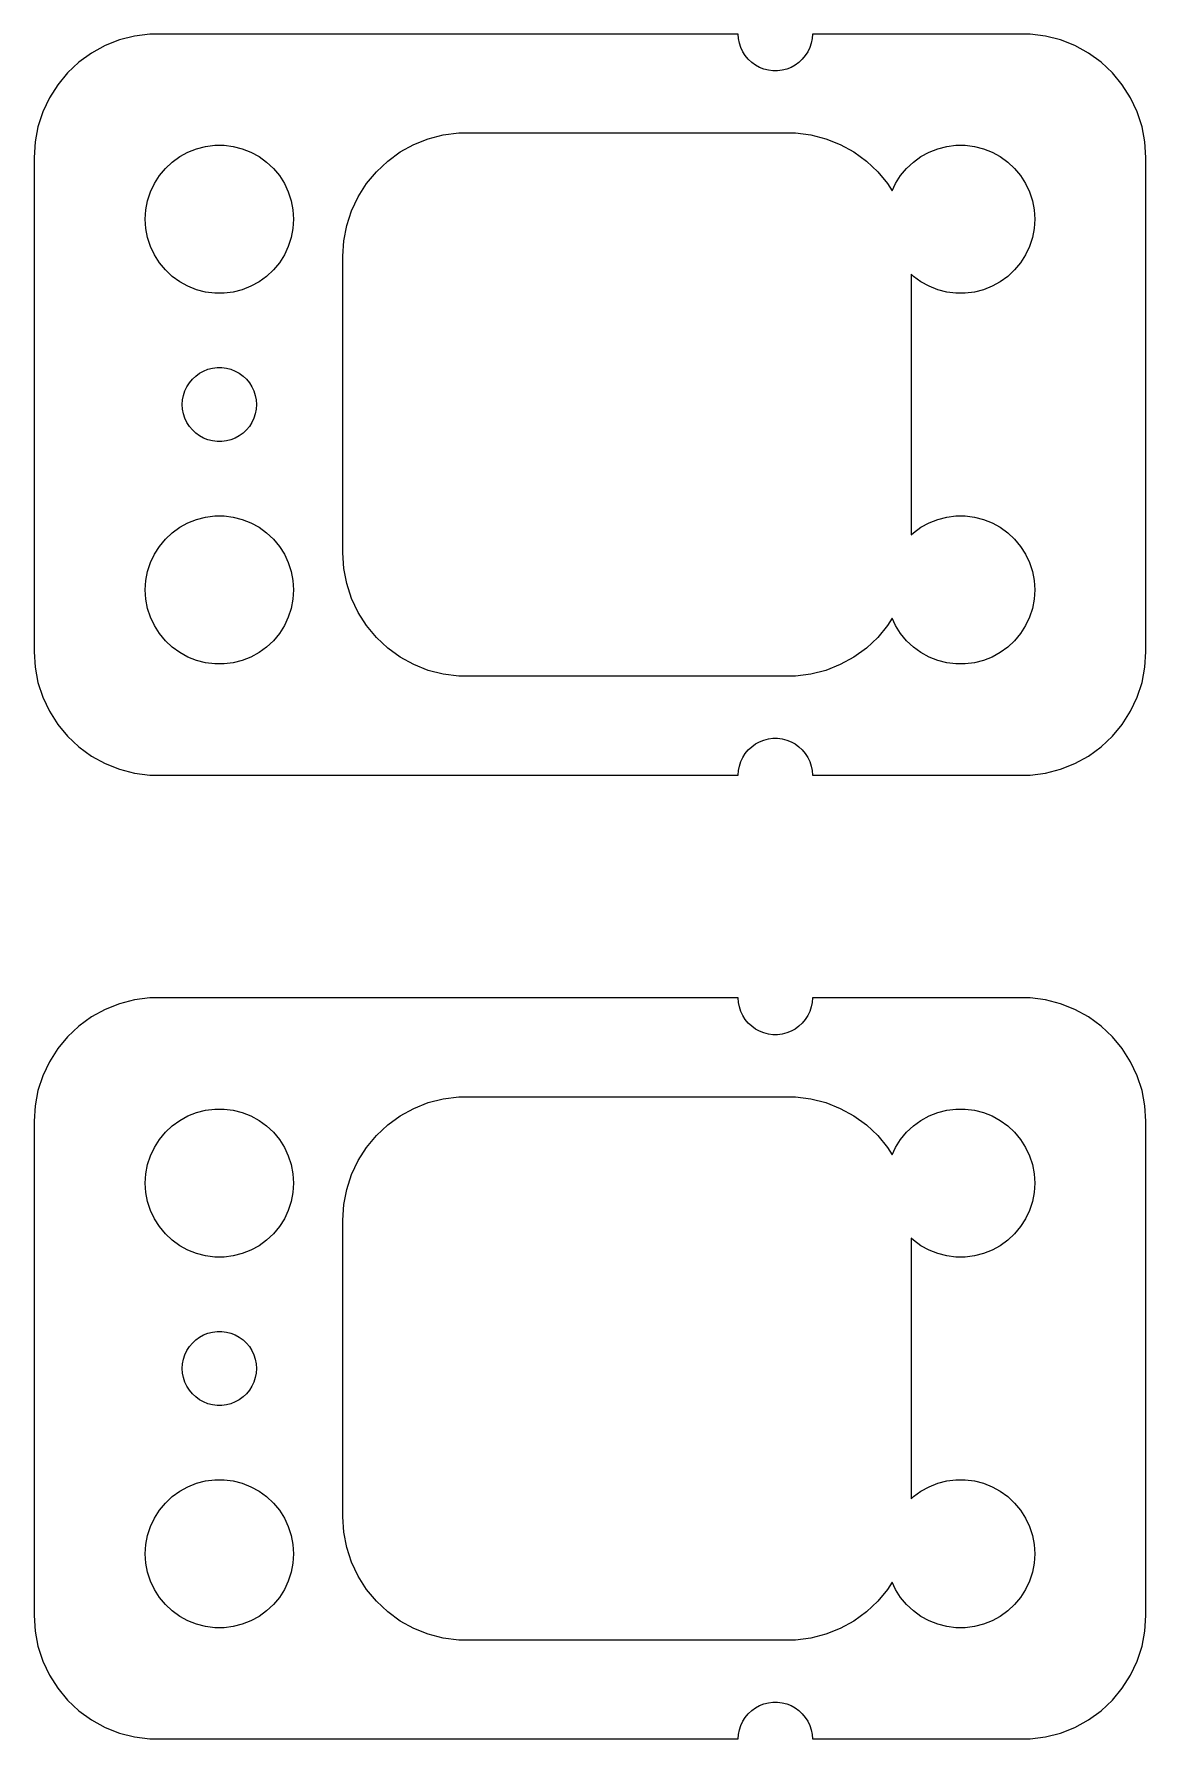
# Model space of a CAD drawing. Header units: metres. Extents: x -22 to 22, y -15 to 93.
# Drawn here: x -22.5 to 22.5, y -15 to 54 of the extents above; entities that cross this region are included whole.
import ezdxf

# ---------------------------------------------------------------- set-up
doc = ezdxf.new("R2010")
doc.units = ezdxf.units.M

msp = doc.modelspace()

# ---------------------------------------------------------------- linework, layer by layer
for p, q in [((-18.4369, 53.9114), (-19.0451, 53.7553)), ((-17.8139, 53.9901), (-18.4369, 53.9114)), ((6.00061, 53.9901), (-17.8139, 53.9901)), ((6.01183, 53.812), (6.00061, 53.9901)), ((6.04712, 53.627), (6.01183, 53.812)), ((8.98816, 53.812), (8.95287, 53.627)), ((8.99937, 53.9901), (8.98816, 53.812)), ((17.8139, 53.9901), (8.99937, 53.9901)), ((18.4369, 53.9114), (17.8139, 53.9901)), ((19.0451, 53.7553), (18.4369, 53.9114)), ((-20.1791, 53.2216), (-20.6871, 52.8526)), ((-19.6289, 53.5241), (-20.1791, 53.2216)), ((-19.0451, 53.7553), (-19.6289, 53.5241)), ((6.10533, 53.4478), (6.04712, 53.627)), ((6.18553, 53.2774), (6.10533, 53.4478)), ((6.28647, 53.1183), (6.18553, 53.2774)), ((6.40654, 52.9732), (6.28647, 53.1183)), ((8.71352, 53.1183), (8.59344, 52.9732)), ((8.81445, 53.2774), (8.71352, 53.1183)), ((8.89465, 53.4478), (8.81445, 53.2774)), ((8.95287, 53.627), (8.89465, 53.4478)), ((19.6289, 53.5241), (19.0451, 53.7553)), ((20.1791, 53.2216), (19.6289, 53.5241)), ((20.6871, 52.8526), (20.1791, 53.2216)), ((-20.6871, 52.8526), (-21.1448, 52.4227)), ((6.54385, 52.8442), (6.40654, 52.9732)), ((6.69626, 52.7335), (6.54385, 52.8442)), ((6.86133, 52.6427), (6.69626, 52.7335)), ((7.03647, 52.5734), (6.86133, 52.6427)), ((7.21892, 52.5266), (7.03647, 52.5734)), ((7.40581, 52.503), (7.21892, 52.5266)), ((7.59418, 52.503), (7.40581, 52.503)), ((7.78107, 52.5266), (7.59418, 52.503)), ((7.96352, 52.5734), (7.78107, 52.5266)), ((8.13866, 52.6427), (7.96352, 52.5734)), ((8.30373, 52.7335), (8.13866, 52.6427)), ((8.45613, 52.8442), (8.30373, 52.7335)), ((8.59344, 52.9732), (8.45613, 52.8442)), ((21.1448, 52.4227), (20.6871, 52.8526)), ((-21.5451, 51.9389), (-21.8815, 51.4088)), ((-21.1448, 52.4227), (-21.5451, 51.9389)), ((21.5451, 51.9389), (21.1448, 52.4227)), ((21.8815, 51.4088), (21.5451, 51.9389)), ((-21.8815, 51.4088), (-22.1489, 50.8406)), ((22.1489, 50.8406), (21.8815, 51.4088)), ((-22.1489, 50.8406), (-22.3429, 50.2434)), ((22.3429, 50.2434), (22.1489, 50.8406)), ((-22.3429, 50.2434), (-22.4606, 49.6267)), ((-7.12889, 49.5241), (-6.54507, 49.7553)), ((-6.54507, 49.7553), (-5.9369, 49.9114)), ((-5.9369, 49.9114), (-5.31395, 49.9901)), ((-5.31395, 49.9901), (8.31395, 49.9901)), ((8.31395, 49.9901), (8.9369, 49.9114)), ((8.9369, 49.9114), (9.54507, 49.7553)), ((9.54507, 49.7553), (10.1289, 49.5241)), ((22.4606, 49.6267), (22.3429, 50.2434)), ((-22.4606, 49.6267), (-22.5, 49)), ((-22.5, 49), (-22.5, 29)), ((-16.9123, 48.8115), (-16.6075, 49.033)), ((-16.6075, 49.033), (-16.2773, 49.2145)), ((-16.2773, 49.2145), (-15.927, 49.3532)), ((-15.927, 49.3532), (-15.5621, 49.4469)), ((-15.5621, 49.4469), (-15.1884, 49.4941)), ((-15.1884, 49.4941), (-14.8116, 49.4941)), ((-14.8116, 49.4941), (-14.4379, 49.4469)), ((-14.4379, 49.4469), (-14.0729, 49.3532)), ((-14.0729, 49.3532), (-13.7227, 49.2145)), ((-13.7227, 49.2145), (-13.3925, 49.033)), ((-13.3925, 49.033), (-13.0877, 48.8115)), ((-8.18712, 48.8526), (-7.67912, 49.2216)), ((-7.67912, 49.2216), (-7.12889, 49.5241)), ((10.1289, 49.5241), (10.6791, 49.2216)), ((10.6791, 49.2216), (11.1871, 48.8526)), ((13.0877, 48.8115), (13.3925, 49.033)), ((13.3925, 49.033), (13.7227, 49.2145)), ((13.7227, 49.2145), (14.0729, 49.3532)), ((14.0729, 49.3532), (14.4379, 49.4469)), ((14.4379, 49.4469), (14.8116, 49.4941)), ((14.8116, 49.4941), (15.1884, 49.4941)), ((15.1884, 49.4941), (15.5621, 49.4469)), ((15.5621, 49.4469), (15.927, 49.3532)), ((15.927, 49.3532), (16.2773, 49.2145)), ((16.2773, 49.2145), (16.6075, 49.033)), ((16.6075, 49.033), (16.9123, 48.8115)), ((22.5, 49), (22.4606, 49.6267)), ((22.5, 29), (22.5, 49)), ((-17.427, 48.2634), (-17.1869, 48.5536)), ((-17.1869, 48.5536), (-16.9123, 48.8115)), ((-13.0877, 48.8115), (-12.8131, 48.5536)), ((-12.8131, 48.5536), (-12.5729, 48.2634)), ((-9.04507, 47.9389), (-8.64484, 48.4227)), ((-8.64484, 48.4227), (-8.18712, 48.8526)), ((11.1871, 48.8526), (11.6448, 48.4227)), ((11.6448, 48.4227), (12.0451, 47.9389)), ((12.5729, 48.2634), (12.8131, 48.5536)), ((12.8131, 48.5536), (13.0877, 48.8115)), ((16.9123, 48.8115), (17.1869, 48.5536)), ((17.1869, 48.5536), (17.427, 48.2634)), ((-17.9057, 47.2461), (-17.7893, 47.6044)), ((-17.7893, 47.6044), (-17.6289, 47.9453)), ((-17.6289, 47.9453), (-17.427, 48.2634)), ((-12.5729, 48.2634), (-12.3711, 47.9453)), ((-12.3711, 47.9453), (-12.2107, 47.6044)), ((-12.2107, 47.6044), (-12.0942, 47.2461)), ((-9.38153, 47.4088), (-9.04507, 47.9389)), ((12.0451, 47.9389), (12.2306, 47.6467)), ((12.2306, 47.6467), (12.3711, 47.9453)), ((12.3711, 47.9453), (12.5729, 48.2634)), ((17.427, 48.2634), (17.6289, 47.9453)), ((17.6289, 47.9453), (17.7893, 47.6044)), ((17.7893, 47.6044), (17.9057, 47.2461)), ((-17.9763, 46.876), (-17.9057, 47.2461)), ((-12.0942, 47.2461), (-12.0237, 46.876)), ((-9.64888, 46.8406), (-9.38153, 47.4088)), ((17.9057, 47.2461), (17.9763, 46.876)), ((-18, 46.5), (-17.9763, 46.876)), ((-17.9763, 46.124), (-18, 46.5)), ((-12.0237, 46.876), (-12, 46.5)), ((-12, 46.5), (-12.0237, 46.124)), ((-9.96057, 45.6267), (-9.84291, 46.2434)), ((-9.84291, 46.2434), (-9.64888, 46.8406)), ((17.9763, 46.876), (18, 46.5)), ((18, 46.5), (17.9763, 46.124)), ((-17.9057, 45.7539), (-17.9763, 46.124)), ((-17.7893, 45.3956), (-17.9057, 45.7539)), ((-12.0942, 45.7539), (-12.2107, 45.3956)), ((-12.0237, 46.124), (-12.0942, 45.7539)), ((-10, 45), (-9.96057, 45.6267)), ((17.9057, 45.7539), (17.7893, 45.3956)), ((17.9763, 46.124), (17.9057, 45.7539)), ((-17.6289, 45.0547), (-17.7893, 45.3956)), ((-17.427, 44.7366), (-17.6289, 45.0547)), ((-12.3711, 45.0547), (-12.5729, 44.7366)), ((-12.2107, 45.3956), (-12.3711, 45.0547)), ((-10, 33), (-10, 45)), ((17.6289, 45.0547), (17.427, 44.7366)), ((17.7893, 45.3956), (17.6289, 45.0547)), ((-17.1869, 44.4464), (-17.427, 44.7366)), ((-16.9123, 44.1884), (-17.1869, 44.4464)), ((-16.6075, 43.967), (-16.9123, 44.1884)), ((-13.0877, 44.1884), (-13.3925, 43.967)), ((-12.8131, 44.4464), (-13.0877, 44.1884)), ((-12.5729, 44.7366), (-12.8131, 44.4464)), ((13.0877, 44.1884), (13, 44.2708)), ((13, 44.2708), (13, 33.7292)), ((13.3925, 43.967), (13.0877, 44.1884)), ((16.9123, 44.1884), (16.6075, 43.967)), ((17.1869, 44.4464), (16.9123, 44.1884)), ((17.427, 44.7366), (17.1869, 44.4464)), ((-16.2773, 43.7855), (-16.6075, 43.967)), ((-15.927, 43.6468), (-16.2773, 43.7855)), ((-15.5621, 43.5531), (-15.927, 43.6468)), ((-15.1884, 43.5059), (-15.5621, 43.5531)), ((-14.8116, 43.5059), (-15.1884, 43.5059)), ((-14.4379, 43.5531), (-14.8116, 43.5059)), ((-14.0729, 43.6468), (-14.4379, 43.5531)), ((-13.7227, 43.7855), (-14.0729, 43.6468)), ((-13.3925, 43.967), (-13.7227, 43.7855)), ((13.7227, 43.7855), (13.3925, 43.967)), ((14.0729, 43.6468), (13.7227, 43.7855)), ((14.4379, 43.5531), (14.0729, 43.6468)), ((14.8116, 43.5059), (14.4379, 43.5531)), ((15.1884, 43.5059), (14.8116, 43.5059)), ((15.5621, 43.5531), (15.1884, 43.5059)), ((15.927, 43.6468), (15.5621, 43.5531)), ((16.2773, 43.7855), (15.927, 43.6468)), ((16.6075, 43.967), (16.2773, 43.7855)), ((-16.2135, 39.8817), (-16.0934, 40.0268)), ((-16.0934, 40.0268), (-15.9561, 40.1558)), ((-15.9561, 40.1558), (-15.8037, 40.2665)), ((-15.8037, 40.2665), (-15.6387, 40.3572)), ((-15.6387, 40.3572), (-15.4635, 40.4266)), ((-15.4635, 40.4266), (-15.2811, 40.4734)), ((-15.2811, 40.4734), (-15.0942, 40.497)), ((-15.0942, 40.497), (-14.9058, 40.497)), ((-14.9058, 40.497), (-14.7189, 40.4734)), ((-14.7189, 40.4734), (-14.5365, 40.4266)), ((-14.5365, 40.4266), (-14.3613, 40.3572)), ((-14.3613, 40.3572), (-14.1963, 40.2665)), ((-14.1963, 40.2665), (-14.0439, 40.1558)), ((-14.0439, 40.1558), (-13.9065, 40.0268)), ((-13.9065, 40.0268), (-13.7865, 39.8817)), ((-16.4882, 39.188), (-16.4529, 39.373)), ((-16.4529, 39.373), (-16.3947, 39.5522)), ((-16.3947, 39.5522), (-16.3145, 39.7226)), ((-16.3145, 39.7226), (-16.2135, 39.8817)), ((-13.7865, 39.8817), (-13.6855, 39.7226)), ((-13.6855, 39.7226), (-13.6053, 39.5522)), ((-13.6053, 39.5522), (-13.5471, 39.373)), ((-13.5471, 39.373), (-13.5118, 39.188)), ((-16.5, 39), (-16.4882, 39.188)), ((-16.4882, 38.812), (-16.5, 39)), ((-16.4529, 38.627), (-16.4882, 38.812)), ((-13.5118, 38.812), (-13.5471, 38.627)), ((-13.5118, 39.188), (-13.5, 39)), ((-13.5, 39), (-13.5118, 38.812)), ((-16.3947, 38.4478), (-16.4529, 38.627)), ((-16.3145, 38.2774), (-16.3947, 38.4478)), ((-16.2135, 38.1183), (-16.3145, 38.2774)), ((-16.0934, 37.9732), (-16.2135, 38.1183)), ((-15.9561, 37.8442), (-16.0934, 37.9732)), ((-13.9065, 37.9732), (-14.0439, 37.8442)), ((-13.7865, 38.1183), (-13.9065, 37.9732)), ((-13.6855, 38.2774), (-13.7865, 38.1183)), ((-13.6053, 38.4478), (-13.6855, 38.2774)), ((-13.5471, 38.627), (-13.6053, 38.4478)), ((-15.8037, 37.7335), (-15.9561, 37.8442)), ((-15.6387, 37.6428), (-15.8037, 37.7335)), ((-15.4635, 37.5734), (-15.6387, 37.6428)), ((-15.2811, 37.5266), (-15.4635, 37.5734)), ((-15.0942, 37.503), (-15.2811, 37.5266)), ((-14.9058, 37.503), (-15.0942, 37.503)), ((-14.7189, 37.5266), (-14.9058, 37.503)), ((-14.5365, 37.5734), (-14.7189, 37.5266)), ((-14.3613, 37.6428), (-14.5365, 37.5734)), ((-14.1963, 37.7335), (-14.3613, 37.6428)), ((-14.0439, 37.8442), (-14.1963, 37.7335)), ((-15.5621, 34.4469), (-15.1884, 34.4941)), ((-15.1884, 34.4941), (-14.8116, 34.4941)), ((-14.8116, 34.4941), (-14.4379, 34.4469)), ((14.4379, 34.4469), (14.8116, 34.4941)), ((14.8116, 34.4941), (15.1884, 34.4941)), ((15.1884, 34.4941), (15.5621, 34.4469)), ((-17.1869, 33.5536), (-16.9123, 33.8116)), ((-16.9123, 33.8116), (-16.6075, 34.033)), ((-16.6075, 34.033), (-16.2773, 34.2145)), ((-16.2773, 34.2145), (-15.927, 34.3532)), ((-15.927, 34.3532), (-15.5621, 34.4469)), ((-14.4379, 34.4469), (-14.0729, 34.3532)), ((-14.0729, 34.3532), (-13.7227, 34.2145)), ((-13.7227, 34.2145), (-13.3925, 34.033)), ((-13.3925, 34.033), (-13.0877, 33.8116)), ((-13.0877, 33.8116), (-12.8131, 33.5536)), ((13, 33.7292), (13.0877, 33.8116)), ((13.0877, 33.8116), (13.3925, 34.033)), ((13.3925, 34.033), (13.7227, 34.2145)), ((13.7227, 34.2145), (14.0729, 34.3532)), ((14.0729, 34.3532), (14.4379, 34.4469)), ((15.5621, 34.4469), (15.927, 34.3532)), ((15.927, 34.3532), (16.2773, 34.2145)), ((16.2773, 34.2145), (16.6075, 34.033)), ((16.6075, 34.033), (16.9123, 33.8116)), ((16.9123, 33.8116), (17.1869, 33.5536)), ((-17.6289, 32.9453), (-17.427, 33.2634)), ((-17.427, 33.2634), (-17.1869, 33.5536)), ((-12.8131, 33.5536), (-12.5729, 33.2634)), ((-12.5729, 33.2634), (-12.3711, 32.9453)), ((17.1869, 33.5536), (17.427, 33.2634)), ((17.427, 33.2634), (17.6289, 32.9453)), ((-17.9057, 32.2461), (-17.7893, 32.6044)), ((-17.7893, 32.6044), (-17.6289, 32.9453)), ((-12.3711, 32.9453), (-12.2107, 32.6044)), ((-12.2107, 32.6044), (-12.0942, 32.2461)), ((-9.96057, 32.3733), (-10, 33)), ((17.6289, 32.9453), (17.7893, 32.6044)), ((17.7893, 32.6044), (17.9057, 32.2461)), ((-18, 31.5), (-17.9763, 31.876)), ((-17.9763, 31.876), (-17.9057, 32.2461)), ((-12.0942, 32.2461), (-12.0237, 31.876)), ((-12.0237, 31.876), (-12, 31.5)), ((-9.84291, 31.7566), (-9.96057, 32.3733)), ((-9.64888, 31.1594), (-9.84291, 31.7566)), ((17.9057, 32.2461), (17.9763, 31.876)), ((17.9763, 31.876), (18, 31.5)), ((-17.9763, 31.124), (-18, 31.5)), ((-17.9057, 30.7539), (-17.9763, 31.124)), ((-12.0237, 31.124), (-12.0942, 30.7539)), ((-12, 31.5), (-12.0237, 31.124)), ((-9.38153, 30.5912), (-9.64888, 31.1594)), ((17.9763, 31.124), (17.9057, 30.7539)), ((18, 31.5), (17.9763, 31.124)), ((-17.7893, 30.3956), (-17.9057, 30.7539)), ((-17.6289, 30.0547), (-17.7893, 30.3956)), ((-12.2107, 30.3956), (-12.3711, 30.0547)), ((-12.0942, 30.7539), (-12.2107, 30.3956)), ((-9.04507, 30.0611), (-9.38153, 30.5912)), ((12.2306, 30.3533), (12.0451, 30.0611)), ((12.3711, 30.0547), (12.2306, 30.3533)), ((17.7893, 30.3956), (17.6289, 30.0547)), ((17.9057, 30.7539), (17.7893, 30.3956)), ((-17.427, 29.7366), (-17.6289, 30.0547)), ((-17.1869, 29.4464), (-17.427, 29.7366)), ((-12.5729, 29.7366), (-12.8131, 29.4464)), ((-12.3711, 30.0547), (-12.5729, 29.7366)), ((-8.64484, 29.5773), (-9.04507, 30.0611)), ((12.0451, 30.0611), (11.6448, 29.5773)), ((12.5729, 29.7366), (12.3711, 30.0547)), ((12.8131, 29.4464), (12.5729, 29.7366)), ((17.427, 29.7366), (17.1869, 29.4464)), ((17.6289, 30.0547), (17.427, 29.7366)), ((-22.5, 29), (-22.4606, 28.3733)), ((-16.9123, 29.1885), (-17.1869, 29.4464)), ((-16.6075, 28.967), (-16.9123, 29.1885)), ((-13.0877, 29.1885), (-13.3925, 28.967)), ((-12.8131, 29.4464), (-13.0877, 29.1885)), ((-8.18712, 29.1474), (-8.64484, 29.5773)), ((-7.67912, 28.7784), (-8.18712, 29.1474)), ((11.1871, 29.1474), (10.6791, 28.7784)), ((11.6448, 29.5773), (11.1871, 29.1474)), ((13.0877, 29.1885), (12.8131, 29.4464)), ((13.3925, 28.967), (13.0877, 29.1885)), ((16.9123, 29.1885), (16.6075, 28.967)), ((17.1869, 29.4464), (16.9123, 29.1885)), ((22.4606, 28.3733), (22.5, 29)), ((-22.4606, 28.3733), (-22.3429, 27.7566)), ((-16.2773, 28.7855), (-16.6075, 28.967)), ((-15.927, 28.6468), (-16.2773, 28.7855)), ((-15.5621, 28.5531), (-15.927, 28.6468)), ((-15.1884, 28.5059), (-15.5621, 28.5531)), ((-14.8116, 28.5059), (-15.1884, 28.5059)), ((-14.4379, 28.5531), (-14.8116, 28.5059)), ((-14.0729, 28.6468), (-14.4379, 28.5531)), ((-13.7227, 28.7855), (-14.0729, 28.6468)), ((-13.3925, 28.967), (-13.7227, 28.7855)), ((-7.12889, 28.4759), (-7.67912, 28.7784)), ((-6.54507, 28.2447), (-7.12889, 28.4759)), ((10.1289, 28.4759), (9.54507, 28.2447)), ((10.6791, 28.7784), (10.1289, 28.4759)), ((13.7227, 28.7855), (13.3925, 28.967)), ((14.0729, 28.6468), (13.7227, 28.7855)), ((14.4379, 28.5531), (14.0729, 28.6468)), ((14.8116, 28.5059), (14.4379, 28.5531)), ((15.1884, 28.5059), (14.8116, 28.5059)), ((15.5621, 28.5531), (15.1884, 28.5059)), ((15.927, 28.6468), (15.5621, 28.5531)), ((16.2773, 28.7855), (15.927, 28.6468)), ((16.6075, 28.967), (16.2773, 28.7855)), ((22.3429, 27.7566), (22.4606, 28.3733)), ((-22.3429, 27.7566), (-22.1489, 27.1594)), ((-5.9369, 28.0886), (-6.54507, 28.2447)), ((-5.31395, 28.0099), (-5.9369, 28.0886)), ((8.31395, 28.0099), (-5.31395, 28.0099)), ((8.9369, 28.0886), (8.31395, 28.0099)), ((9.54507, 28.2447), (8.9369, 28.0886)), ((22.1489, 27.1594), (22.3429, 27.7566)), ((-22.1489, 27.1594), (-21.8815, 26.5912)), ((21.8815, 26.5912), (22.1489, 27.1594)), ((-21.8815, 26.5912), (-21.5451, 26.0611)), ((21.5451, 26.0611), (21.8815, 26.5912)), ((-21.5451, 26.0611), (-21.1448, 25.5773)), ((-21.1448, 25.5773), (-20.6871, 25.1474)), ((20.6871, 25.1474), (21.1448, 25.5773)), ((21.1448, 25.5773), (21.5451, 26.0611)), ((-20.6871, 25.1474), (-20.1791, 24.7784)), ((6.18553, 24.7226), (6.28647, 24.8817)), ((6.28647, 24.8817), (6.40654, 25.0268)), ((6.40654, 25.0268), (6.54385, 25.1558)), ((6.54385, 25.1558), (6.69626, 25.2665)), ((6.69626, 25.2665), (6.86133, 25.3573)), ((6.86133, 25.3573), (7.03647, 25.4266)), ((7.03647, 25.4266), (7.21892, 25.4734)), ((7.21892, 25.4734), (7.40581, 25.497)), ((7.40581, 25.497), (7.59418, 25.497)), ((7.59418, 25.497), (7.78107, 25.4734)), ((7.78107, 25.4734), (7.96352, 25.4266)), ((7.96352, 25.4266), (8.13866, 25.3573)), ((8.13866, 25.3573), (8.30373, 25.2665)), ((8.30373, 25.2665), (8.45613, 25.1558)), ((8.45613, 25.1558), (8.59344, 25.0268)), ((8.59344, 25.0268), (8.71352, 24.8817)), ((8.71352, 24.8817), (8.81445, 24.7226)), ((20.1791, 24.7784), (20.6871, 25.1474)), ((-20.1791, 24.7784), (-19.6289, 24.4759)), ((-19.6289, 24.4759), (-19.0451, 24.2447)), ((-19.0451, 24.2447), (-18.4369, 24.0886)), ((6.00061, 24.0099), (6.01183, 24.188)), ((6.01183, 24.188), (6.04712, 24.373)), ((6.04712, 24.373), (6.10533, 24.5522)), ((6.10533, 24.5522), (6.18553, 24.7226)), ((8.81445, 24.7226), (8.89465, 24.5522)), ((8.89465, 24.5522), (8.95287, 24.373)), ((8.95287, 24.373), (8.98816, 24.188)), ((8.98816, 24.188), (8.99937, 24.0099)), ((18.4369, 24.0886), (19.0451, 24.2447)), ((19.0451, 24.2447), (19.6289, 24.4759)), ((19.6289, 24.4759), (20.1791, 24.7784)), ((-18.4369, 24.0886), (-17.8139, 24.0099)), ((-17.8139, 24.0099), (6.00061, 24.0099)), ((8.99937, 24.0099), (17.8139, 24.0099)), ((17.8139, 24.0099), (18.4369, 24.0886)), ((-19.6289, 14.5241), (-20.1791, 14.2216)), ((-19.0451, 14.7553), (-19.6289, 14.5241)), ((-18.4369, 14.9114), (-19.0451, 14.7553)), ((-17.8139, 14.9901), (-18.4369, 14.9114)), ((6.00061, 14.9901), (-17.8139, 14.9901)), ((6.01183, 14.812), (6.00061, 14.9901)), ((6.04712, 14.627), (6.01183, 14.812)), ((6.10533, 14.4478), (6.04712, 14.627)), ((8.95287, 14.627), (8.89465, 14.4478)), ((8.98816, 14.812), (8.95287, 14.627)), ((8.99937, 14.9901), (8.98816, 14.812)), ((17.8139, 14.9901), (8.99937, 14.9901)), ((18.4369, 14.9114), (17.8139, 14.9901)), ((19.0451, 14.7553), (18.4369, 14.9114)), ((19.6289, 14.5241), (19.0451, 14.7553)), ((20.1791, 14.2216), (19.6289, 14.5241)), ((-20.6871, 13.8526), (-21.1448, 13.4227)), ((-20.1791, 14.2216), (-20.6871, 13.8526)), ((6.18553, 14.2774), (6.10533, 14.4478)), ((6.28647, 14.1183), (6.18553, 14.2774)), ((6.40654, 13.9732), (6.28647, 14.1183)), ((6.54385, 13.8442), (6.40654, 13.9732)), ((6.69626, 13.7335), (6.54385, 13.8442)), ((8.45613, 13.8442), (8.30373, 13.7335)), ((8.59344, 13.9732), (8.45613, 13.8442)), ((8.71352, 14.1183), (8.59344, 13.9732)), ((8.81445, 14.2774), (8.71352, 14.1183)), ((8.89465, 14.4478), (8.81445, 14.2774)), ((20.6871, 13.8526), (20.1791, 14.2216)), ((21.1448, 13.4227), (20.6871, 13.8526)), ((-21.1448, 13.4227), (-21.5451, 12.9389)), ((6.86133, 13.6427), (6.69626, 13.7335)), ((7.03647, 13.5734), (6.86133, 13.6427)), ((7.21892, 13.5266), (7.03647, 13.5734)), ((7.40581, 13.503), (7.21892, 13.5266)), ((7.59418, 13.503), (7.40581, 13.503)), ((7.78107, 13.5266), (7.59418, 13.503)), ((7.96352, 13.5734), (7.78107, 13.5266)), ((8.13866, 13.6427), (7.96352, 13.5734)), ((8.30373, 13.7335), (8.13866, 13.6427)), ((21.5451, 12.9389), (21.1448, 13.4227)), ((-21.5451, 12.9389), (-21.8815, 12.4088)), ((21.8815, 12.4088), (21.5451, 12.9389)), ((-22.1489, 11.8406), (-22.3429, 11.2434)), ((-21.8815, 12.4088), (-22.1489, 11.8406)), ((22.1489, 11.8406), (21.8815, 12.4088)), ((22.3429, 11.2434), (22.1489, 11.8406)), ((-22.3429, 11.2434), (-22.4606, 10.6267)), ((22.4606, 10.6267), (22.3429, 11.2434)), ((-22.4606, 10.6267), (-22.5, 10)), ((-16.2773, 10.2145), (-15.927, 10.3532)), ((-15.927, 10.3532), (-15.5621, 10.4469)), ((-15.5621, 10.4469), (-15.1884, 10.4941)), ((-15.1884, 10.4941), (-14.8116, 10.4941)), ((-14.8116, 10.4941), (-14.4379, 10.4469)), ((-14.4379, 10.4469), (-14.0729, 10.3532)), ((-14.0729, 10.3532), (-13.7227, 10.2145)), ((-7.67912, 10.2216), (-7.12889, 10.5241)), ((-7.12889, 10.5241), (-6.54507, 10.7553)), ((-6.54507, 10.7553), (-5.9369, 10.9114)), ((-5.9369, 10.9114), (-5.31395, 10.9901)), ((-5.31395, 10.9901), (8.31395, 10.9901)), ((8.31395, 10.9901), (8.9369, 10.9114)), ((8.9369, 10.9114), (9.54507, 10.7553)), ((9.54507, 10.7553), (10.1289, 10.5241)), ((10.1289, 10.5241), (10.6791, 10.2216)), ((13.7227, 10.2145), (14.0729, 10.3532)), ((14.0729, 10.3532), (14.4379, 10.4469)), ((14.4379, 10.4469), (14.8116, 10.4941)), ((14.8116, 10.4941), (15.1884, 10.4941)), ((15.1884, 10.4941), (15.5621, 10.4469)), ((15.5621, 10.4469), (15.927, 10.3532)), ((15.927, 10.3532), (16.2773, 10.2145)), ((22.5, 10), (22.4606, 10.6267)), ((-22.5, 10), (-22.5, -10)), ((-17.1869, 9.55363), (-16.9123, 9.81154)), ((-16.9123, 9.81154), (-16.6075, 10.033)), ((-16.6075, 10.033), (-16.2773, 10.2145)), ((-13.7227, 10.2145), (-13.3925, 10.033)), ((-13.3925, 10.033), (-13.0877, 9.81154)), ((-13.0877, 9.81154), (-12.8131, 9.55363)), ((-8.64484, 9.42273), (-8.18712, 9.85255)), ((-8.18712, 9.85255), (-7.67912, 10.2216)), ((10.6791, 10.2216), (11.1871, 9.85255)), ((11.1871, 9.85255), (11.6448, 9.42273)), ((12.8131, 9.55363), (13.0877, 9.81154)), ((13.0877, 9.81154), (13.3925, 10.033)), ((13.3925, 10.033), (13.7227, 10.2145)), ((16.2773, 10.2145), (16.6075, 10.033)), ((16.6075, 10.033), (16.9123, 9.81154)), ((16.9123, 9.81154), (17.1869, 9.55363)), ((22.5, -10), (22.5, 10)), ((-17.6289, 8.94525), (-17.427, 9.26335)), ((-17.427, 9.26335), (-17.1869, 9.55363)), ((-12.8131, 9.55363), (-12.5729, 9.26335)), ((-12.5729, 9.26335), (-12.3711, 8.94525)), ((-9.04507, 8.93892), (-8.64484, 9.42273)), ((11.6448, 9.42273), (12.0451, 8.93892)), ((12.3711, 8.94525), (12.5729, 9.26335)), ((12.5729, 9.26335), (12.8131, 9.55363)), ((17.1869, 9.55363), (17.427, 9.26335)), ((17.427, 9.26335), (17.6289, 8.94525)), ((-17.9057, 8.24606), (-17.7893, 8.60437)), ((-17.7893, 8.60437), (-17.6289, 8.94525)), ((-12.3711, 8.94525), (-12.2107, 8.60437)), ((-12.2107, 8.60437), (-12.0942, 8.24606)), ((-9.64888, 7.84062), (-9.38153, 8.40877)), ((-9.38153, 8.40877), (-9.04507, 8.93892)), ((12.0451, 8.93892), (12.2306, 8.64665)), ((12.2306, 8.64665), (12.3711, 8.94525)), ((17.6289, 8.94525), (17.7893, 8.60437)), ((17.7893, 8.60437), (17.9057, 8.24606)), ((-18, 7.5), (-17.9763, 7.87599)), ((-17.9763, 7.87599), (-17.9057, 8.24606)), ((-12.0942, 8.24606), (-12.0237, 7.87599)), ((-12.0237, 7.87599), (-12, 7.5)), ((-9.84291, 7.24344), (-9.64888, 7.84062)), ((17.9057, 8.24606), (17.9763, 7.87599)), ((17.9763, 7.87599), (18, 7.5)), ((-17.9763, 7.12399), (-18, 7.5)), ((-17.9057, 6.75392), (-17.9763, 7.12399)), ((-12.0237, 7.12399), (-12.0942, 6.75392)), ((-12, 7.5), (-12.0237, 7.12399)), ((-9.96057, 6.62666), (-9.84291, 7.24344)), ((17.9763, 7.12399), (17.9057, 6.75392)), ((18, 7.5), (17.9763, 7.12399)), ((-17.7893, 6.39561), (-17.9057, 6.75392)), ((-17.6289, 6.05473), (-17.7893, 6.39561)), ((-12.2107, 6.39561), (-12.3711, 6.05473)), ((-12.0942, 6.75392), (-12.2107, 6.39561)), ((-10, 6), (-9.96057, 6.62666)), ((17.7893, 6.39561), (17.6289, 6.05473)), ((17.9057, 6.75392), (17.7893, 6.39561)), ((-17.427, 5.73663), (-17.6289, 6.05473)), ((-17.1869, 5.44635), (-17.427, 5.73663)), ((-12.5729, 5.73663), (-12.8131, 5.44635)), ((-12.3711, 6.05473), (-12.5729, 5.73663)), ((-10, -6), (-10, 6)), ((17.427, 5.73663), (17.1869, 5.44635)), ((17.6289, 6.05473), (17.427, 5.73663)), ((-16.9123, 5.18845), (-17.1869, 5.44635)), ((-16.6075, 4.96701), (-16.9123, 5.18845)), ((-16.2773, 4.78551), (-16.6075, 4.96701)), ((-13.3925, 4.96701), (-13.7227, 4.78551)), ((-13.0877, 5.18845), (-13.3925, 4.96701)), ((-12.8131, 5.44635), (-13.0877, 5.18845)), ((13.0877, 5.18845), (13, 5.27083)), ((13, 5.27083), (13, -5.27083)), ((13.3925, 4.96701), (13.0877, 5.18845)), ((13.7227, 4.78551), (13.3925, 4.96701)), ((16.6075, 4.96701), (16.2773, 4.78551)), ((16.9123, 5.18845), (16.6075, 4.96701)), ((17.1869, 5.44635), (16.9123, 5.18845)), ((-15.927, 4.64682), (-16.2773, 4.78551)), ((-15.5621, 4.55313), (-15.927, 4.64682)), ((-15.1884, 4.50591), (-15.5621, 4.55313)), ((-14.8116, 4.50591), (-15.1884, 4.50591)), ((-14.4379, 4.55313), (-14.8116, 4.50591)), ((-14.0729, 4.64682), (-14.4379, 4.55313)), ((-13.7227, 4.78551), (-14.0729, 4.64682)), ((14.0729, 4.64682), (13.7227, 4.78551)), ((14.4379, 4.55313), (14.0729, 4.64682)), ((14.8116, 4.50591), (14.4379, 4.55313)), ((15.1884, 4.50591), (14.8116, 4.50591)), ((15.5621, 4.55313), (15.1884, 4.50591)), ((15.927, 4.64682), (15.5621, 4.55313)), ((16.2773, 4.78551), (15.927, 4.64682)), ((-15.6387, 1.35724), (-15.4635, 1.42657)), ((-15.4635, 1.42657), (-15.2811, 1.47342)), ((-15.2811, 1.47342), (-15.0942, 1.49704)), ((-15.0942, 1.49704), (-14.9058, 1.49704)), ((-14.9058, 1.49704), (-14.7189, 1.47342)), ((-14.7189, 1.47342), (-14.5365, 1.42657)), ((-14.5365, 1.42657), (-14.3613, 1.35724)), ((-16.3947, 0.55219), (-16.3145, 0.72263)), ((-16.3145, 0.72263), (-16.2135, 0.88167)), ((-16.2135, 0.88167), (-16.0934, 1.02681)), ((-16.0934, 1.02681), (-15.9561, 1.15576)), ((-15.9561, 1.15576), (-15.8037, 1.26648)), ((-15.8037, 1.26648), (-15.6387, 1.35724)), ((-14.3613, 1.35724), (-14.1963, 1.26648)), ((-14.1963, 1.26648), (-14.0439, 1.15576)), ((-14.0439, 1.15576), (-13.9065, 1.02681)), ((-13.9065, 1.02681), (-13.7865, 0.88167)), ((-13.7865, 0.88167), (-13.6855, 0.72263)), ((-13.6855, 0.72263), (-13.6053, 0.55219)), ((-16.5, 0), (-16.4882, 0.18799)), ((-16.4882, -0.18799), (-16.5, 0)), ((-16.4882, 0.18799), (-16.4529, 0.37303)), ((-16.4529, 0.37303), (-16.3947, 0.55219)), ((-13.6053, 0.55219), (-13.5471, 0.37303)), ((-13.5471, 0.37303), (-13.5118, 0.18799)), ((-13.5118, 0.18799), (-13.5, 0)), ((-13.5, 0), (-13.5118, -0.18799)), ((-16.4529, -0.37303), (-16.4882, -0.18799)), ((-16.3947, -0.55219), (-16.4529, -0.37303)), ((-16.3145, -0.72263), (-16.3947, -0.55219)), ((-13.6053, -0.55219), (-13.6855, -0.72263)), ((-13.5471, -0.37303), (-13.6053, -0.55219)), ((-13.5118, -0.18799), (-13.5471, -0.37303)), ((-16.2135, -0.88167), (-16.3145, -0.72263)), ((-16.0934, -1.02681), (-16.2135, -0.88167)), ((-15.9561, -1.15576), (-16.0934, -1.02681)), ((-15.8037, -1.26648), (-15.9561, -1.15576)), ((-15.6387, -1.35724), (-15.8037, -1.26648)), ((-15.4635, -1.42657), (-15.6387, -1.35724)), ((-14.3613, -1.35724), (-14.5365, -1.42657)), ((-14.1963, -1.26648), (-14.3613, -1.35724)), ((-14.0439, -1.15576), (-14.1963, -1.26648)), ((-13.9065, -1.02681), (-14.0439, -1.15576)), ((-13.7865, -0.88167), (-13.9065, -1.02681)), ((-13.6855, -0.72263), (-13.7865, -0.88167)), ((-15.2811, -1.47342), (-15.4635, -1.42657)), ((-15.0942, -1.49704), (-15.2811, -1.47342)), ((-14.9058, -1.49704), (-15.0942, -1.49704)), ((-14.7189, -1.47342), (-14.9058, -1.49704)), ((-14.5365, -1.42657), (-14.7189, -1.47342)), ((-16.6075, -4.96701), (-16.2773, -4.78551)), ((-16.2773, -4.78551), (-15.927, -4.64682)), ((-15.927, -4.64682), (-15.5621, -4.55313)), ((-15.5621, -4.55313), (-15.1884, -4.50591)), ((-15.1884, -4.50591), (-14.8116, -4.50591)), ((-14.8116, -4.50591), (-14.4379, -4.55313)), ((-14.4379, -4.55313), (-14.0729, -4.64682)), ((-14.0729, -4.64682), (-13.7227, -4.78551)), ((-13.7227, -4.78551), (-13.3925, -4.96701)), ((13.3925, -4.96701), (13.7227, -4.78551)), ((13.7227, -4.78551), (14.0729, -4.64682)), ((14.0729, -4.64682), (14.4379, -4.55313)), ((14.4379, -4.55313), (14.8116, -4.50591)), ((14.8116, -4.50591), (15.1884, -4.50591)), ((15.1884, -4.50591), (15.5621, -4.55313)), ((15.5621, -4.55313), (15.927, -4.64682)), ((15.927, -4.64682), (16.2773, -4.78551)), ((16.2773, -4.78551), (16.6075, -4.96701)), ((-17.427, -5.73663), (-17.1869, -5.44635)), ((-17.1869, -5.44635), (-16.9123, -5.18845)), ((-16.9123, -5.18845), (-16.6075, -4.96701)), ((-13.3925, -4.96701), (-13.0877, -5.18845)), ((-13.0877, -5.18845), (-12.8131, -5.44635)), ((-12.8131, -5.44635), (-12.5729, -5.73663)), ((13, -5.27083), (13.0877, -5.18845)), ((13.0877, -5.18845), (13.3925, -4.96701)), ((16.6075, -4.96701), (16.9123, -5.18845)), ((16.9123, -5.18845), (17.1869, -5.44635)), ((17.1869, -5.44635), (17.427, -5.73663)), ((-17.7893, -6.39561), (-17.6289, -6.05473)), ((-17.6289, -6.05473), (-17.427, -5.73663)), ((-12.5729, -5.73663), (-12.3711, -6.05473)), ((-12.3711, -6.05473), (-12.2107, -6.39561)), ((-9.96057, -6.62666), (-10, -6)), ((17.427, -5.73663), (17.6289, -6.05473)), ((17.6289, -6.05473), (17.7893, -6.39561)), ((-17.9763, -7.12399), (-17.9057, -6.75392)), ((-17.9057, -6.75392), (-17.7893, -6.39561)), ((-12.2107, -6.39561), (-12.0942, -6.75392)), ((-12.0942, -6.75392), (-12.0237, -7.12399)), ((-9.84291, -7.24344), (-9.96057, -6.62666)), ((17.7893, -6.39561), (17.9057, -6.75392)), ((17.9057, -6.75392), (17.9763, -7.12399)), ((-18, -7.5), (-17.9763, -7.12399)), ((-17.9763, -7.87599), (-18, -7.5)), ((-12.0237, -7.12399), (-12, -7.5)), ((-12, -7.5), (-12.0237, -7.87599)), ((-9.64888, -7.84062), (-9.84291, -7.24344)), ((17.9763, -7.12399), (18, -7.5)), ((18, -7.5), (17.9763, -7.87599)), ((-17.9057, -8.24606), (-17.9763, -7.87599)), ((-17.7893, -8.60437), (-17.9057, -8.24606)), ((-12.0942, -8.24606), (-12.2107, -8.60437)), ((-12.0237, -7.87599), (-12.0942, -8.24606)), ((-9.38153, -8.40877), (-9.64888, -7.84062)), ((17.9057, -8.24606), (17.7893, -8.60437)), ((17.9763, -7.87599), (17.9057, -8.24606)), ((-17.6289, -8.94525), (-17.7893, -8.60437)), ((-17.427, -9.26335), (-17.6289, -8.94525)), ((-12.3711, -8.94525), (-12.5729, -9.26335)), ((-12.2107, -8.60437), (-12.3711, -8.94525)), ((-9.04507, -8.93892), (-9.38153, -8.40877)), ((-8.64484, -9.42273), (-9.04507, -8.93892)), ((12.0451, -8.93892), (11.6448, -9.42273)), ((12.2306, -8.64665), (12.0451, -8.93892)), ((12.3711, -8.94525), (12.2306, -8.64665)), ((12.5729, -9.26335), (12.3711, -8.94525)), ((17.6289, -8.94525), (17.427, -9.26335)), ((17.7893, -8.60437), (17.6289, -8.94525)), ((-17.1869, -9.55363), (-17.427, -9.26335)), ((-16.9123, -9.81154), (-17.1869, -9.55363)), ((-12.8131, -9.55363), (-13.0877, -9.81154)), ((-12.5729, -9.26335), (-12.8131, -9.55363)), ((-8.18712, -9.85255), (-8.64484, -9.42273)), ((11.6448, -9.42273), (11.1871, -9.85255)), ((12.8131, -9.55363), (12.5729, -9.26335)), ((13.0877, -9.81154), (12.8131, -9.55363)), ((17.1869, -9.55363), (16.9123, -9.81154)), ((17.427, -9.26335), (17.1869, -9.55363)), ((-22.5, -10), (-22.4606, -10.6267)), ((-16.6075, -10.033), (-16.9123, -9.81154)), ((-16.2773, -10.2145), (-16.6075, -10.033)), ((-15.927, -10.3532), (-16.2773, -10.2145)), ((-13.7227, -10.2145), (-14.0729, -10.3532)), ((-13.3925, -10.033), (-13.7227, -10.2145)), ((-13.0877, -9.81154), (-13.3925, -10.033)), ((-7.67912, -10.2216), (-8.18712, -9.85255)), ((-7.12889, -10.5241), (-7.67912, -10.2216)), ((10.6791, -10.2216), (10.1289, -10.5241)), ((11.1871, -9.85255), (10.6791, -10.2216)), ((13.3925, -10.033), (13.0877, -9.81154)), ((13.7227, -10.2145), (13.3925, -10.033)), ((14.0729, -10.3532), (13.7227, -10.2145)), ((16.2773, -10.2145), (15.927, -10.3532)), ((16.6075, -10.033), (16.2773, -10.2145)), ((16.9123, -9.81154), (16.6075, -10.033)), ((22.4606, -10.6267), (22.5, -10)), ((-22.4606, -10.6267), (-22.3429, -11.2434)), ((-15.5621, -10.4469), (-15.927, -10.3532)), ((-15.1884, -10.4941), (-15.5621, -10.4469)), ((-14.8116, -10.4941), (-15.1884, -10.4941)), ((-14.4379, -10.4469), (-14.8116, -10.4941)), ((-14.0729, -10.3532), (-14.4379, -10.4469)), ((-6.54507, -10.7553), (-7.12889, -10.5241)), ((-5.9369, -10.9114), (-6.54507, -10.7553)), ((-5.31395, -10.9901), (-5.9369, -10.9114)), ((8.31395, -10.9901), (-5.31395, -10.9901)), ((8.9369, -10.9114), (8.31395, -10.9901)), ((9.54507, -10.7553), (8.9369, -10.9114)), ((10.1289, -10.5241), (9.54507, -10.7553)), ((14.4379, -10.4469), (14.0729, -10.3532)), ((14.8116, -10.4941), (14.4379, -10.4469)), ((15.1884, -10.4941), (14.8116, -10.4941)), ((15.5621, -10.4469), (15.1884, -10.4941)), ((15.927, -10.3532), (15.5621, -10.4469)), ((22.3429, -11.2434), (22.4606, -10.6267)), ((-22.3429, -11.2434), (-22.1489, -11.8406)), ((22.1489, -11.8406), (22.3429, -11.2434)), ((-22.1489, -11.8406), (-21.8815, -12.4088)), ((-21.8815, -12.4088), (-21.5451, -12.9389)), ((21.5451, -12.9389), (21.8815, -12.4088)), ((21.8815, -12.4088), (22.1489, -11.8406)), ((-21.5451, -12.9389), (-21.1448, -13.4227)), ((21.1448, -13.4227), (21.5451, -12.9389)), ((-21.1448, -13.4227), (-20.6871, -13.8526)), ((6.54385, -13.8442), (6.69626, -13.7335)), ((6.69626, -13.7335), (6.86133, -13.6427)), ((6.86133, -13.6427), (7.03647, -13.5734)), ((7.03647, -13.5734), (7.21892, -13.5266)), ((7.21892, -13.5266), (7.40581, -13.503)), ((7.40581, -13.503), (7.59418, -13.503)), ((7.59418, -13.503), (7.78107, -13.5266)), ((7.78107, -13.5266), (7.96352, -13.5734)), ((7.96352, -13.5734), (8.13866, -13.6427)), ((8.13866, -13.6427), (8.30373, -13.7335)), ((8.30373, -13.7335), (8.45613, -13.8442)), ((20.6871, -13.8526), (21.1448, -13.4227)), ((-20.6871, -13.8526), (-20.1791, -14.2216)), ((-20.1791, -14.2216), (-19.6289, -14.5241)), ((6.04712, -14.627), (6.10533, -14.4478)), ((6.10533, -14.4478), (6.18553, -14.2774)), ((6.18553, -14.2774), (6.28647, -14.1183)), ((6.28647, -14.1183), (6.40654, -13.9732)), ((6.40654, -13.9732), (6.54385, -13.8442)), ((8.45613, -13.8442), (8.59344, -13.9732)), ((8.59344, -13.9732), (8.71352, -14.1183)), ((8.71352, -14.1183), (8.81445, -14.2774)), ((8.81445, -14.2774), (8.89465, -14.4478)), ((8.89465, -14.4478), (8.95287, -14.627)), ((19.6289, -14.5241), (20.1791, -14.2216)), ((20.1791, -14.2216), (20.6871, -13.8526)), ((-19.6289, -14.5241), (-19.0451, -14.7553)), ((-19.0451, -14.7553), (-18.4369, -14.9114)), ((-18.4369, -14.9114), (-17.8139, -14.9901)), ((-17.8139, -14.9901), (6.00061, -14.9901)), ((6.00061, -14.9901), (6.01183, -14.812)), ((6.01183, -14.812), (6.04712, -14.627)), ((8.95287, -14.627), (8.98816, -14.812)), ((8.98816, -14.812), (8.99937, -14.9901)), ((8.99937, -14.9901), (17.8139, -14.9901)), ((17.8139, -14.9901), (18.4369, -14.9114)), ((18.4369, -14.9114), (19.0451, -14.7553)), ((19.0451, -14.7553), (19.6289, -14.5241))]:
    msp.add_line(p, q)

doc.saveas('drawing.dxf')
